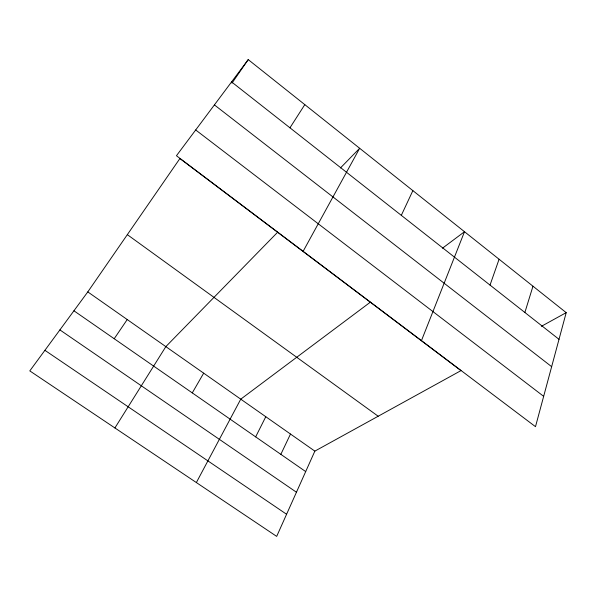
<?xml version="1.0" encoding="UTF-8"?>
<svg xmlns="http://www.w3.org/2000/svg" width="596" height="596" viewBox="0 0 596 596"><rect width="100%" height="100%" fill="white"/><g stroke="black" fill="none" stroke-linecap="round" stroke-linejoin="round"><path stroke-width="0.89" d="M566.2 312.647L535.491 426.676L176.446 155.735L248.227 59.607L566.2 312.647L541.354 326.332M524.875 312.483L532.973 286.207M490.031 285.089L499.083 259.238M421.461 340.621L464.5 231.717L442.463 248.204M314.852 451.127L276.678 536.393L29.8 370.898L87.798 291.898L179.903 158.536L460.976 370.623L314.852 451.127L87.798 291.898M401.317 215.35L412.872 190.631M280.843 454.353L290.483 434.037M255.654 436.875L265.786 416.723M196.36 482.551L240.754 399.164L370.302 302.209M303.126 251.326L359.664 148.285L340.42 167.983M192.277 392.898L203.676 373.163M114.909 427.95L165.844 346.626L277.609 232.261M289.954 127.812L304.809 104.635M114.209 338.737L127.224 319.545M231.971 83.149L248.227 59.607M44.909 350.321L286.587 514.259M59.898 329.901L296.443 492.236M73.934 310.792L305.688 471.585M127.335 234.653L378.184 416.232M195.689 129.965L543.664 396.34M214.404 104.911L551.65 366.674M231.568 81.913L559.018 339.325"/></g></svg>
